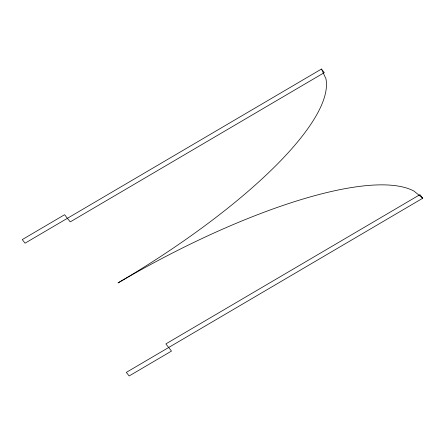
<?xml version="1.0" encoding="UTF-8"?>
<svg xmlns="http://www.w3.org/2000/svg" width="445" height="445" viewBox="0 0 445 445"><rect width="100%" height="100%" fill="white"/><g stroke="black" fill="none" stroke-linecap="round" stroke-linejoin="round"><path stroke-width="0.67" d="M321.485 69.036L25.065 243.181L22.25 239.594L64.597 214.713L70.221 221.894L324.294 72.624L321.485 69.036L325.918 78.743A294.896 81.285 -29.8 0 1 118.042 282.903A294.896 81.285 -29.8 0 1 413.967 191.077L422.75 198.231L126.33 372.376L129.145 375.964L171.486 351.088L165.863 343.907L419.935 194.643L422.75 198.231"/></g></svg>
